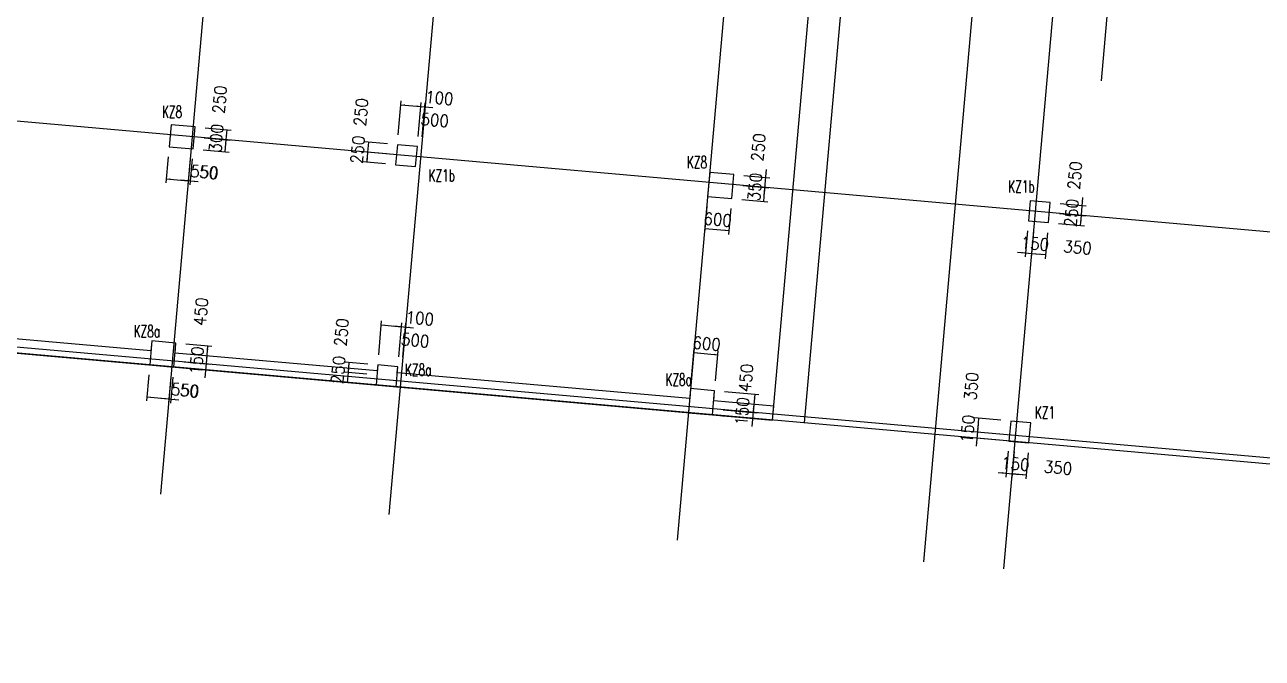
# Model space of a CAD drawing. Extents: x 387171 to 699106, y 11966 to 245688.
# Drawn here: x 574722 to 605497, y 42251 to 58012 of the extents above; entities that cross this region are included whole.
import ezdxf

# ---------------------------------------------------------------- set-up
doc = ezdxf.new("R2010")
doc.units = 0
doc.header["$LTSCALE"] = 100
doc.header["$MEASUREMENT"] = 0
for name, color, linetype in [('COLU', 7, 'Continuous'), ('DIM', 3, 'Continuous'), ('DOTE', 253, 'Continuous'), ('NUM', 7, 'Continuous')]:
    doc.layers.add(name, color=color, linetype=linetype)
doc.styles.get("Standard").update_dxf_attribs({"font": 'standard'})
doc.dimstyles.get("Standard").update_dxf_attribs({"dimtxt": 300, "dimasz": 100, "dimexe": 100, "dimexo": 250, "dimgap": 100, "dimtad": 0, "dimtoh": 1, "dimdec": 0, "dimdsep": 46, "dimcen": 0.09, "dimclrt": 7, "dimadec": 0, "dimazin": 0, "dimtfac": 1, "dimtdec": 4, "dimtofl": 0, "dimtmove": 0, "dimatfit": 3, "dimfxl": 1, "dimtolj": 1, "dimtzin": 0, "dimarcsym": 0})

# ---------------------------------------------------------------- blocks, each defined once
blk = doc.blocks.new('*D4184')
at = {"layer": 'DIM', "color": 0, "linetype": 'ByBlock', "lineweight": -2}
for p, q in [((591683, 53491), (591625, 52843)), ((592281, 53438), (592223, 52790)), ((591634, 52943), (592232, 52890))]:
    blk.add_line(p, q, dxfattribs=at)
for points in [[(591634, 52943), (591735, 52950), (591732, 52917)], [(592232, 52890), (592131, 52882), (592134, 52915)]]:
    blk.add_solid(points, dxfattribs=at)
at = {"layer": 'DIM', "color": 7, "linetype": 'Continuous', "lineweight": -2, "insert": (591955, 53165), "char_height": 300, "width": 556.67, "attachment_point": 5, "rotation": 354.9316}
blk.add_mtext('600', dxfattribs=at)
blk = doc.blocks.new('*D3816')
at = {"layer": 'DIM', "color": 0, "linetype": 'ByBlock', "lineweight": -2}
for p, q in [((592583, 54013), (593230, 53956)), ((593100, 53616), (593130, 53965)), ((592552, 53664), (593199, 53607))]:
    blk.add_line(p, q, dxfattribs=at)
for points in [[(593130, 53965), (593138, 53864), (593105, 53867)], [(593100, 53616), (593092, 53717), (593125, 53714)]]:
    blk.add_solid(points, dxfattribs=at)
at = {"layer": 'DIM', "color": 7, "linetype": 'Continuous', "lineweight": -2, "insert": (592881, 53977), "char_height": 300, "width": 566.67, "attachment_point": 5, "rotation": 84.9316}
blk.add_mtext('350', dxfattribs=at)
blk = doc.blocks.new('*D143')
at = {"layer": 'DIM', "color": 0, "linetype": 'ByBlock', "lineweight": -2}
for p, q in [((592605, 54262), (593252, 54205)), ((593113, 53765), (593170, 54413)), ((592583, 54013), (593230, 53956))]:
    blk.add_line(p, q, dxfattribs=at)
for points in [[(593153, 54214), (593145, 54315), (593178, 54312)], [(593130, 53965), (593138, 53864), (593105, 53867)]]:
    blk.add_solid(points, dxfattribs=at)
at = {"layer": 'DIM', "color": 7, "linetype": 'Continuous', "lineweight": -2, "insert": (592968, 54959), "char_height": 300, "width": 566.67, "attachment_point": 5, "rotation": 84.9316}
blk.add_mtext('250', dxfattribs=at)
blk = doc.blocks.new('*D3832')
at = {"layer": 'DIM', "color": 0, "linetype": 'ByBlock', "lineweight": -2}
for p, q in [((599660, 52884), (599603, 52236)), ((599810, 52870), (599752, 52223)), ((599413, 52353), (599961, 52305))]:
    blk.add_line(p, q, dxfattribs=at)
for points in [[(599612, 52336), (599511, 52328), (599514, 52361)], [(599761, 52322), (599862, 52330), (599859, 52297)]]:
    blk.add_solid(points, dxfattribs=at)
at = {"layer": 'DIM', "color": 7, "linetype": 'Continuous', "lineweight": -2, "insert": (599845, 52566), "char_height": 300, "width": 476.67, "attachment_point": 5, "rotation": 354.9316}
blk.add_mtext('150', dxfattribs=at)
blk = doc.blocks.new('*D3436')
at = {"layer": 'DIM', "color": 0, "linetype": 'ByBlock', "lineweight": -2}
for p, q in [((599810, 52870), (599752, 52223)), ((600159, 52839), (600101, 52192)), ((599761, 52322), (600110, 52292))]:
    blk.add_line(p, q, dxfattribs=at)
for points in [[(599761, 52322), (599862, 52330), (599859, 52297)], [(600110, 52292), (600009, 52284), (600012, 52317)]]:
    blk.add_solid(points, dxfattribs=at)
at = {"layer": 'DIM', "color": 7, "linetype": 'Continuous', "lineweight": -2, "insert": (600905, 52472), "char_height": 300, "width": 566.67, "attachment_point": 5, "rotation": 354.9316}
blk.add_mtext('350', dxfattribs=at)
blk = doc.blocks.new('*D4332')
at = {"layer": 'DIM', "color": 0, "linetype": 'ByBlock', "lineweight": -2}
for p, q in [((600452, 53315), (601099, 53258)), ((600977, 53018), (601000, 53267)), ((600430, 53066), (601077, 53009))]:
    blk.add_line(p, q, dxfattribs=at)
for points in [[(601000, 53267), (601007, 53166), (600974, 53169)], [(600977, 53018), (600970, 53119), (601003, 53116)]]:
    blk.add_solid(points, dxfattribs=at)
at = {"layer": 'DIM', "color": 7, "linetype": 'Continuous', "lineweight": -2, "insert": (600754, 53329), "char_height": 300, "width": 566.67, "attachment_point": 5, "rotation": 84.9316}
blk.add_mtext('250', dxfattribs=at)
blk = doc.blocks.new('*D4513')
at = {"layer": 'DIM', "color": 0, "linetype": 'ByBlock', "lineweight": -2}
for p, q in [((600474, 53564), (601121, 53507)), ((600982, 53068), (601039, 53715)), ((600452, 53315), (601099, 53258))]:
    blk.add_line(p, q, dxfattribs=at)
for points in [[(601022, 53516), (601014, 53617), (601047, 53614)], [(601000, 53267), (601007, 53166), (600974, 53169)]]:
    blk.add_solid(points, dxfattribs=at)
at = {"layer": 'DIM', "color": 7, "linetype": 'Continuous', "lineweight": -2, "insert": (600837, 54261), "char_height": 300, "width": 566.67, "attachment_point": 5, "rotation": 84.9316}
blk.add_mtext('250', dxfattribs=at)
blk = doc.blocks.new('*D747')
at = {"layer": 'DIM', "color": 0, "linetype": 'ByBlock', "lineweight": -2}
for p, q in [((584010, 55275), (584084, 56122)), ((584076, 56022), (584574, 55979)), ((584508, 55231), (584582, 56078))]:
    blk.add_line(p, q, dxfattribs=at)
for points in [[(584076, 56022), (584177, 56030), (584174, 55997)], [(584574, 55979), (584473, 55971), (584476, 56004)]]:
    blk.add_solid(points, dxfattribs=at)
at = {"layer": 'DIM', "color": 7, "linetype": 'Continuous', "lineweight": -2, "insert": (584919, 55641), "char_height": 300, "width": 566.67, "attachment_point": 5, "rotation": 355}
blk.add_mtext('500', dxfattribs=at)
blk = doc.blocks.new('*D75')
at = {"layer": 'DIM', "color": 0, "linetype": 'ByBlock', "lineweight": -2}
for p, q in [((598992, 48174), (598344, 48232)), ((598444, 48223), (598413, 47874)), ((598961, 47826), (598313, 47883))]:
    blk.add_line(p, q, dxfattribs=at)
for points in [[(598444, 48223), (598452, 48122), (598419, 48125)], [(598413, 47874), (598405, 47975), (598438, 47972)]]:
    blk.add_solid(points, dxfattribs=at)
at = {"layer": 'DIM', "color": 7, "linetype": 'Continuous', "lineweight": -2, "insert": (598264, 49018), "char_height": 300, "width": 566.67, "attachment_point": 5, "rotation": 84.9316}
blk.add_mtext('350', dxfattribs=at)
blk = doc.blocks.new('*D4396')
at = {"layer": 'DIM', "color": 0, "linetype": 'ByBlock', "lineweight": -2}
for p, q in [((598431, 48073), (598382, 47526)), ((598948, 47676), (598300, 47734)), ((598961, 47826), (598313, 47883))]:
    blk.add_line(p, q, dxfattribs=at)
for points in [[(598400, 47725), (598408, 47624), (598374, 47627)], [(598413, 47874), (598405, 47975), (598438, 47972)]]:
    blk.add_solid(points, dxfattribs=at)
at = {"layer": 'DIM', "color": 7, "linetype": 'Continuous', "lineweight": -2, "insert": (598169, 47957), "char_height": 300, "width": 476.67, "attachment_point": 5, "rotation": 84.9316}
blk.add_mtext('150', dxfattribs=at)
blk = doc.blocks.new('*D594')
at = {"layer": 'DIM', "color": 0, "linetype": 'ByBlock', "lineweight": -2}
for p, q in [((599175, 47405), (599117, 46758)), ((599324, 47392), (599267, 46744)), ((598927, 46875), (599475, 46826))]:
    blk.add_line(p, q, dxfattribs=at)
for points in [[(599126, 46857), (599025, 46849), (599028, 46883)], [(599275, 46844), (599376, 46852), (599374, 46819)]]:
    blk.add_solid(points, dxfattribs=at)
at = {"layer": 'DIM', "color": 7, "linetype": 'Continuous', "lineweight": -2, "insert": (599359, 47088), "char_height": 300, "width": 476.67, "attachment_point": 5, "rotation": 354.9316}
blk.add_mtext('150', dxfattribs=at)
blk = doc.blocks.new('*D768')
at = {"layer": 'DIM', "color": 0, "linetype": 'ByBlock', "lineweight": -2}
for p, q in [((599324, 47392), (599267, 46744)), ((599673, 47361), (599615, 46713)), ((599275, 46844), (599624, 46813))]:
    blk.add_line(p, q, dxfattribs=at)
for points in [[(599275, 46844), (599376, 46852), (599374, 46819)], [(599624, 46813), (599523, 46805), (599526, 46838)]]:
    blk.add_solid(points, dxfattribs=at)
at = {"layer": 'DIM', "color": 7, "linetype": 'Continuous', "lineweight": -2, "insert": (600420, 46994), "char_height": 300, "width": 566.67, "attachment_point": 5, "rotation": 354.9316}
blk.add_mtext('350', dxfattribs=at)
blk = doc.blocks.new('*D1511')
at = {"layer": 'DIM', "color": 0, "linetype": 'ByBlock', "lineweight": -2}
for p, q in [((591303, 49208), (591368, 49954)), ((591900, 49155), (591966, 49902)), ((591359, 49855), (591957, 49802))]:
    blk.add_line(p, q, dxfattribs=at)
for points in [[(591359, 49855), (591460, 49863), (591458, 49829)], [(591957, 49802), (591856, 49795), (591859, 49828)]]:
    blk.add_solid(points, dxfattribs=at)
at = {"layer": 'DIM', "color": 7, "linetype": 'Continuous', "lineweight": -2, "insert": (591680, 50078), "char_height": 300, "width": 556.67, "attachment_point": 5, "rotation": 355}
blk.add_mtext('600', dxfattribs=at)
blk = doc.blocks.new('*D1260')
at = {"layer": 'DIM', "color": 0, "linetype": 'ByBlock', "lineweight": -2}
for p, q in [((592128, 48884), (592974, 48810)), ((592875, 48818), (592835, 48370)), ((592088, 48435), (592935, 48361))]:
    blk.add_line(p, q, dxfattribs=at)
for points in [[(592875, 48818), (592882, 48717), (592849, 48720)], [(592835, 48370), (592828, 48471), (592861, 48468)]]:
    blk.add_solid(points, dxfattribs=at)
at = {"layer": 'DIM', "color": 7, "linetype": 'Continuous', "lineweight": -2, "insert": (592659, 49227), "char_height": 300, "width": 576.67, "attachment_point": 5, "rotation": 85}
blk.add_mtext('450', dxfattribs=at)
blk = doc.blocks.new('*D2050')
at = {"layer": 'DIM', "color": 0, "linetype": 'ByBlock', "lineweight": -2}
for p, q in [((592088, 48435), (592935, 48361)), ((592852, 48569), (592804, 48021)), ((592075, 48286), (592922, 48212))]:
    blk.add_line(p, q, dxfattribs=at)
for points in [[(592835, 48370), (592827, 48471), (592860, 48468)], [(592822, 48221), (592830, 48120), (592797, 48123)]]:
    blk.add_solid(points, dxfattribs=at)
at = {"layer": 'DIM', "color": 7, "linetype": 'Continuous', "lineweight": -2, "insert": (592564, 48395), "char_height": 300, "width": 476.67, "attachment_point": 5, "rotation": 85}
blk.add_mtext('150', dxfattribs=at)
blk = doc.blocks.new('*D538')
at = {"layer": 'DIM', "color": 0, "linetype": 'ByBlock', "lineweight": -2}
for p, q in [((578838, 54680), (578780, 54033)), ((578888, 54676), (578830, 54028)), ((578590, 54150), (579038, 54110))]:
    blk.add_line(p, q, dxfattribs=at)
for points in [[(578789, 54132), (578688, 54125), (578691, 54158)], [(578839, 54128), (578940, 54136), (578937, 54102)]]:
    blk.add_solid(points, dxfattribs=at)
at = {"layer": 'DIM', "color": 7, "linetype": 'Continuous', "lineweight": -2, "insert": (579298, 54338), "char_height": 300, "width": 353.33, "attachment_point": 5, "rotation": 354.9316}
blk.add_mtext('50', dxfattribs=at)
blk = doc.blocks.new('*D1286')
at = {"layer": 'DIM', "color": 0, "linetype": 'ByBlock', "lineweight": -2}
for p, q in [((579185, 55202), (579832, 55144)), ((579706, 54854), (579733, 55153)), ((579159, 54903), (579806, 54845))]:
    blk.add_line(p, q, dxfattribs=at)
for points in [[(579733, 55153), (579740, 55052), (579707, 55055)], [(579706, 54854), (579698, 54955), (579731, 54952)]]:
    blk.add_solid(points, dxfattribs=at)
at = {"layer": 'DIM', "color": 7, "linetype": 'Continuous', "lineweight": -2, "insert": (579485, 55190), "char_height": 300, "width": 566.67, "attachment_point": 5, "rotation": 84.9316}
blk.add_mtext('300', dxfattribs=at)
blk = doc.blocks.new('*D1057')
at = {"layer": 'DIM', "color": 0, "linetype": 'ByBlock', "lineweight": -2}
for p, q in [((579207, 55451), (579854, 55393)), ((579733, 55153), (579755, 55402)), ((579185, 55202), (579832, 55144))]:
    blk.add_line(p, q, dxfattribs=at)
for points in [[(579755, 55402), (579762, 55301), (579729, 55304)], [(579733, 55153), (579725, 55254), (579758, 55251)]]:
    blk.add_solid(points, dxfattribs=at)
at = {"layer": 'DIM', "color": 7, "linetype": 'Continuous', "lineweight": -2, "insert": (579570, 56148), "char_height": 300, "width": 566.67, "attachment_point": 5, "rotation": 84.9316}
blk.add_mtext('250', dxfattribs=at)
blk = doc.blocks.new('*D1818')
at = {"layer": 'DIM', "color": 0, "linetype": 'ByBlock', "lineweight": -2}
for p, q in [((578690, 49623), (579338, 49566)), ((579207, 49226), (579256, 49774)), ((578677, 49474), (579325, 49417))]:
    blk.add_line(p, q, dxfattribs=at)
for points in [[(579238, 49575), (579231, 49676), (579264, 49673)], [(579225, 49425), (579233, 49324), (579200, 49327)]]:
    blk.add_solid(points, dxfattribs=at)
at = {"layer": 'DIM', "color": 7, "linetype": 'Continuous', "lineweight": -2, "insert": (578995, 49658), "char_height": 300, "width": 476.67, "attachment_point": 5, "rotation": 84.9316}
blk.add_mtext('150', dxfattribs=at)
blk = doc.blocks.new('*D1438')
at = {"layer": 'DIM', "color": 0, "linetype": 'ByBlock', "lineweight": -2}
for p, q in [((578730, 50072), (579378, 50014)), ((579238, 49575), (579278, 50023)), ((578690, 49623), (579338, 49566))]:
    blk.add_line(p, q, dxfattribs=at)
for points in [[(579278, 50023), (579286, 49922), (579253, 49925)], [(579238, 49575), (579231, 49676), (579264, 49673)]]:
    blk.add_solid(points, dxfattribs=at)
at = {"layer": 'DIM', "color": 7, "linetype": 'Continuous', "lineweight": -2, "insert": (579103, 50873), "char_height": 300, "width": 576.67, "attachment_point": 5, "rotation": 84.9316}
blk.add_mtext('450', dxfattribs=at)
blk = doc.blocks.new('*D231')
at = {"layer": 'DIM', "color": 0, "linetype": 'ByBlock', "lineweight": -2}
for p, q in [((583739, 55049), (583170, 55099)), ((583270, 55090), (583248, 54841)), ((583717, 54800), (583148, 54850))]:
    blk.add_line(p, q, dxfattribs=at)
for points in [[(583270, 55090), (583278, 54989), (583245, 54992)], [(583248, 54841), (583240, 54942), (583273, 54939)]]:
    blk.add_solid(points, dxfattribs=at)
at = {"layer": 'DIM', "color": 7, "linetype": 'Continuous', "lineweight": -2, "insert": (583085, 55836), "char_height": 300, "width": 566.67, "attachment_point": 5, "rotation": 84.9316}
blk.add_mtext('250', dxfattribs=at)
blk = doc.blocks.new('*D1181')
at = {"layer": 'DIM', "color": 0, "linetype": 'ByBlock', "lineweight": -2}
for p, q in [((583717, 54800), (583148, 54850)), ((583248, 54841), (583226, 54592)), ((583695, 54551), (583126, 54601))]:
    blk.add_line(p, q, dxfattribs=at)
for points in [[(583248, 54841), (583256, 54740), (583222, 54743)], [(583226, 54592), (583218, 54693), (583251, 54690)]]:
    blk.add_solid(points, dxfattribs=at)
at = {"layer": 'DIM', "color": 7, "linetype": 'Continuous', "lineweight": -2, "insert": (583002, 54903), "char_height": 300, "width": 566.67, "attachment_point": 5, "rotation": 84.9316}
blk.add_mtext('250', dxfattribs=at)
blk = doc.blocks.new('*D4401')
at = {"layer": 'DIM', "color": 0, "linetype": 'ByBlock', "lineweight": -2}
for p, q in [((584509, 55231), (584584, 56078)), ((584608, 55223), (584683, 56069)), ((584376, 55996), (584874, 55952))]:
    blk.add_line(p, q, dxfattribs=at)
for points in [[(584575, 55978), (584474, 55971), (584477, 56004)], [(584675, 55970), (584776, 55977), (584773, 55944)]]:
    blk.add_solid(points, dxfattribs=at)
at = {"layer": 'DIM', "color": 7, "linetype": 'Continuous', "lineweight": -2, "insert": (585034, 56189), "char_height": 300, "width": 476.67, "attachment_point": 5, "rotation": 354.9316}
blk.add_mtext('100', dxfattribs=at)
blk = doc.blocks.new('*D1942')
at = {"layer": 'DIM', "color": 0, "linetype": 'ByBlock', "lineweight": -2}
for p, q in [((583524, 49796), (583598, 50644)), ((583590, 50544), (584088, 50500)), ((584022, 49753), (584097, 50600))]:
    blk.add_line(p, q, dxfattribs=at)
for points in [[(583590, 50544), (583691, 50552), (583688, 50519)], [(584088, 50500), (583987, 50492), (583990, 50526)]]:
    blk.add_solid(points, dxfattribs=at)
at = {"layer": 'DIM', "color": 7, "linetype": 'Continuous', "lineweight": -2, "insert": (584433, 50162), "char_height": 300, "width": 566.67, "attachment_point": 5, "rotation": 355}
blk.add_mtext('500', dxfattribs=at)
blk = doc.blocks.new('*D733')
at = {"layer": 'DIM', "color": 0, "linetype": 'ByBlock', "lineweight": -2}
for p, q in [((583254, 49570), (582684, 49621)), ((582784, 49612), (582762, 49363)), ((583232, 49321), (582662, 49372))]:
    blk.add_line(p, q, dxfattribs=at)
for points in [[(582784, 49612), (582792, 49511), (582759, 49514)], [(582762, 49363), (582754, 49464), (582787, 49461)]]:
    blk.add_solid(points, dxfattribs=at)
at = {"layer": 'DIM', "color": 7, "linetype": 'Continuous', "lineweight": -2, "insert": (582599, 50357), "char_height": 300, "width": 566.67, "attachment_point": 5, "rotation": 84.9316}
blk.add_mtext('250', dxfattribs=at)
blk = doc.blocks.new('*D1667')
at = {"layer": 'DIM', "color": 0, "linetype": 'ByBlock', "lineweight": -2}
for p, q in [((583232, 49321), (582662, 49372)), ((582762, 49363), (582740, 49114)), ((583209, 49072), (582640, 49123))]:
    blk.add_line(p, q, dxfattribs=at)
for points in [[(582762, 49363), (582770, 49262), (582737, 49265)], [(582740, 49114), (582732, 49215), (582765, 49212)]]:
    blk.add_solid(points, dxfattribs=at)
at = {"layer": 'DIM', "color": 7, "linetype": 'Continuous', "lineweight": -2, "insert": (582516, 49425), "char_height": 300, "width": 566.67, "attachment_point": 5, "rotation": 84.9316}
blk.add_mtext('250', dxfattribs=at)
blk = doc.blocks.new('*D358')
at = {"layer": 'DIM', "color": 0, "linetype": 'ByBlock', "lineweight": -2}
for p, q in [((583890, 50518), (584388, 50473)), ((584023, 49753), (584098, 50600)), ((584122, 49744), (584197, 50591))]:
    blk.add_line(p, q, dxfattribs=at)
for points in [[(584089, 50500), (583988, 50492), (583991, 50525)], [(584189, 50491), (584290, 50499), (584287, 50466)]]:
    blk.add_solid(points, dxfattribs=at)
at = {"layer": 'DIM', "color": 7, "linetype": 'Continuous', "lineweight": -2, "insert": (584548, 50710), "char_height": 300, "width": 476.67, "attachment_point": 5, "rotation": 354.9316}
blk.add_mtext('100', dxfattribs=at)
blk = doc.blocks.new('*D2268')
at = {"layer": 'DIM', "color": 0, "linetype": 'ByBlock', "lineweight": -2}
for p, q in [((578290, 54729), (578233, 54081)), ((578838, 54680), (578780, 54033)), ((578241, 54181), (578789, 54132))]:
    blk.add_line(p, q, dxfattribs=at)
for points in [[(578241, 54181), (578342, 54189), (578339, 54156)], [(578789, 54132), (578688, 54125), (578691, 54158)]]:
    blk.add_solid(points, dxfattribs=at)
at = {"layer": 'DIM', "color": 7, "linetype": 'Continuous', "lineweight": -2, "insert": (579193, 54347), "char_height": 300, "width": 566.67, "attachment_point": 5, "rotation": 354.9316}
blk.add_mtext('550', dxfattribs=at)
blk = doc.blocks.new('*D3181')
at = {"layer": 'DIM', "color": 0, "linetype": 'ByBlock', "lineweight": -2}
for p, q in [((578356, 49251), (578299, 48604)), ((578406, 49247), (578349, 48600)), ((578108, 48721), (578557, 48682))]:
    blk.add_line(p, q, dxfattribs=at)
for points in [[(578308, 48704), (578207, 48696), (578210, 48729)], [(578358, 48699), (578459, 48707), (578456, 48674)]]:
    blk.add_solid(points, dxfattribs=at)
at = {"layer": 'DIM', "color": 7, "linetype": 'Continuous', "lineweight": -2, "insert": (578817, 48909), "char_height": 300, "width": 353.33, "attachment_point": 5, "rotation": 354.9316}
blk.add_mtext('50', dxfattribs=at)
blk = doc.blocks.new('*D2785')
at = {"layer": 'DIM', "color": 0, "linetype": 'ByBlock', "lineweight": -2}
for p, q in [((577808, 49300), (577751, 48653)), ((578356, 49251), (578299, 48604)), ((577760, 48752), (578308, 48704))]:
    blk.add_line(p, q, dxfattribs=at)
for points in [[(577760, 48752), (577861, 48760), (577858, 48727)], [(578308, 48704), (578207, 48696), (578210, 48729)]]:
    blk.add_solid(points, dxfattribs=at)
at = {"layer": 'DIM', "color": 7, "linetype": 'Continuous', "lineweight": -2, "insert": (578712, 48919), "char_height": 300, "width": 566.67, "attachment_point": 5, "rotation": 354.9316}
blk.add_mtext('550', dxfattribs=at)
blk = doc.blocks.new('后浇带现场')
at = {"color": 6, "lineweight": 30}
for points in [[(777111, 575147), (781539, 625070)], [(776314, 575218), (780665, 624270)]]:
    blk.add_lwpolyline(points, dxfattribs=at)

msp = doc.modelspace()

# ---------------------------------------------------------------- linework, layer by layer
at = {"color": 6, "lineweight": 30}
msp.add_lwpolyline([(476181.3, 232428.8), (494258.1, 233154.4), (494258.1, 231537.9), (540808.1, 231537.9), (540808.1, 232387.9), (590208.1, 232387.9), (590208.1, 232187.9), (593108.1, 232187.9), (593108.1, 230737.9), (608058.1, 230737.9), (608058.1, 231687.9), (648158.1, 231687.9), (648158.1, 230737.9), (657058.1, 230737.9), (657158.1, 196187.9), (658248.2, 196187.9), (663075.9, 83077.9), (659946, 47787.8), (654318.1, 48286.9), (653832.2, 42808.4), (496133.5, 56794.9), (482757.4, 68610.1), (476181.3, 232428.8)], dxfattribs=at)
at = {"color": 3, "lineweight": 30}
msp.add_lwpolyline([(558455, 51271), (593315.8, 48175.7), (593346.7, 48524.3), (591856.5, 48656.5), (591878.6, 48905.5), (591281, 48958.5), (591258.9, 48709.5), (583987.4, 49354.4), (584000.7, 49503.8), (583502.6, 49548), (583489.4, 49398.6), (578459.1, 49844.7), (578481.2, 50093.8), (577883.5, 50146.8), (577861.5, 49897.7), (572681.8, 50357.1)], dxfattribs=at)
at = {"layer": 'COLU', "color": 30}
for points in [[(578312, 54977.8), (578909.7, 54924.8), (578958.3, 55472.6), (578360.6, 55525.6)], [(583944.3, 54528.5), (584442.4, 54484.3), (584486.6, 54982.3), (583988.5, 55026.5)], [(591705, 53739.6), (592302.7, 53686.6), (592355.7, 54284.2), (591758, 54337.2)], [(599682.6, 53132.6), (600180.6, 53088.4), (600224.8, 53586.5), (599726.7, 53630.7)], [(577830.5, 49549.1), (578428.2, 49496.1), (578481.2, 50093.8), (577883.5, 50146.8)], [(583458.4, 49050), (583956.5, 49005.8), (584000.7, 49503.8), (583502.6, 49548)], [(591228, 48360.9), (591825.6, 48307.9), (591878.6, 48905.5), (591281, 48958.5)]]:
    msp.add_lwpolyline(points, close=True, dxfattribs=at)
at = {"layer": 'COLU'}
msp.add_lwpolyline([(599196.7, 47654.1), (599694.7, 47610), (599738.9, 48108), (599240.8, 48152.2)], close=True, dxfattribs=at)
at = {"layer": 'DOTE'}
for p, q in [((605079.6, 112287.1), (599065, 44471.9)), ((596391.7, 106582.3), (590946.9, 45191.9)), ((582327.4, 94025.7), (578097.3, 46331.5)), ((588027.2, 93771.2), (583775, 45828)), ((599562.5, 72719.8), (597072.8, 44648.6)), ((601497.3, 56614.9), (602899.4, 72423.9)), ((662308.9, 47829.2), (489036.8, 63196.9)), ((661814.2, 42251.1), (496111.9, 56947.4))]:
    msp.add_line(p, q, dxfattribs=at)

# ---------------------------------------------------------------- block references
at = {"color": 3, "lineweight": 30}
msp.add_blockref('后浇带现场', (-182998.7, -527042.1), dxfattribs=at)

# ---------------------------------------------------------------- texts
at = {"layer": 'NUM', "color": 30, "width": 0.7}
for s, p in [('KZ8', (578136.3, 55698.5)), ('KZ8', (591190.6, 54441.5)), ('KZ1b', (584764.7, 54114.2)), ('KZ1b', (599181, 53835.2))]:
    msp.add_text(s, height=300, dxfattribs=at).set_placement(p)
at = {"layer": 'NUM', "color": 200, "width": 0.7}
for s, p in [('KZ8a', (577431.8, 50236.9)), ('KZ8a', (584177.9, 49278.2)), ('KZ8a', (590656.5, 49031.6)), ('KZ1', (599845, 48214.1))]:
    msp.add_text(s, height=300, dxfattribs=at).set_placement(p)

# ---------------------------------------------------------------- dimensions: what is measured, and where the dimension line sits
at = {"layer": 'DIM', "color": 200}
for p1, p2, distance, picture, middle in [((578936.2, 55223.6), (578958.3, 55472.6), -799.5, '*D1057', (579524.9, 55641.3)), ((584486.6, 54982.3), (584586.2, 54973.5), 1000, '*D4401', (584646.8, 56223)), ((583988.5, 55026.5), (583966.4, 54777.5), -721.4, '*D231', (583040.2, 55329.5)), ((578909.7, 54924.8), (578936.2, 55223.6), -799.5, '*D1286', (579437.7, 54659)), ((592333.6, 54035.4), (592355.7, 54284.2), -800, '*D143', (592922.8, 54452.9)), ((578312, 54977.8), (578859.9, 54929.2), -800, '*D2268', (578537.4, 54405.7)), ((578859.9, 54929.2), (578909.7, 54924.8), -800, '*D538', (578997.9, 54364.8)), ((600202.7, 53337.5), (600224.8, 53586.5), -800, '*D4513', (600791.9, 53755.1)), ((592302.7, 53686.6), (592333.6, 54035.4), -800, '*D3816', (592831.2, 53420.8)), ((591705, 53739.6), (592302.7, 53686.6), -800, '*D4184', (591955.2, 53165.2)), ((600180.6, 53088.4), (600202.7, 53337.5), -800, '*D4332', (600709.2, 52822.6)), ((599682.6, 53132.6), (599832, 53119.4), -800, '*D3832', (599432.8, 52602.6)), ((599832, 53119.4), (600180.6, 53088.4), -800, '*D3436', (600349.2, 52521.3)), ((578441.4, 49645.5), (578481.2, 50093.8), -800, '*D1438', (579048.3, 50262.4)), ((584000.7, 49503.8), (584100.3, 49495), 1000, '*D358', (584160.9, 50744.5)), ((583502.6, 49548), (583480.5, 49299), -721.4, '*D733', (582554.3, 49851)), ((578428.2, 49496.1), (578441.4, 49645.5), -800, '*D1818', (578958.2, 49246.4)), ((577830.5, 49549.1), (578378.4, 49500.5), -800, '*D2785', (578055.9, 48977)), ((578378.4, 49500.5), (578428.2, 49496.1), -800, '*D3181', (578516.4, 48936.1)), ((599240.8, 48152.2), (599209.9, 47803.5), -800, '*D75', (598214.2, 48462.2)), ((599209.9, 47803.5), (599196.7, 47654.1), -800, '*D4396', (598132.9, 47545.8)), ((599196.7, 47654.1), (599346.1, 47640.9), -800, '*D594', (598946.9, 47124.1)), ((599346.1, 47640.9), (599694.7, 47610), -800, '*D768', (599863.4, 47042.8))]:
    dim = msp.add_aligned_dim(p1=p1, p2=p2, distance=distance, dimstyle='Standard', dxfattribs=at)
    dim.commit()
    dim.dimension.update_dxf_attribs({"geometry": picture, "text_midpoint": middle})
for base, p1, p2, angle, picture, middle in [((584573.7, 55978.8), (583988.5, 55025.9), (584486.6, 54982.3), 355, '*D747', (584287.8, 55695.9)), ((583225.8, 54592.2), (583966.4, 54777.5), (583944.3, 54528.5), 84.93165, '*D1181', (582957.5, 54397)), ((584087.8, 50500.3), (583502.6, 49547.4), (584000.7, 49503.8), 355, '*D1942', (583802, 50217.4)), ((591957.1, 49802.4), (591281, 48958.5), (591878.6, 48905.5), 355, '*D1511', (591680, 50077.6)), ((582739.9, 49113.7), (583480.5, 49299), (583458.4, 49050), 84.93165, '*D1667', (582471.6, 48918.6)), ((592835.4, 48370.1), (591878.6, 48905.5), (591838.9, 48457.3), 265, '*D1260', (592605.9, 48616)), ((592821.9, 48220.7), (591838.9, 48457.3), (591825.6, 48307.9), 265, '*D2050', (592527.7, 47982.8))]:
    dim = msp.add_linear_dim(base=base, p1=p1, p2=p2, angle=angle, dimstyle='Standard', dxfattribs=at)
    dim.commit()
    dim.dimension.update_dxf_attribs({"geometry": picture, "text_midpoint": middle})

doc.saveas('drawing.dxf')
